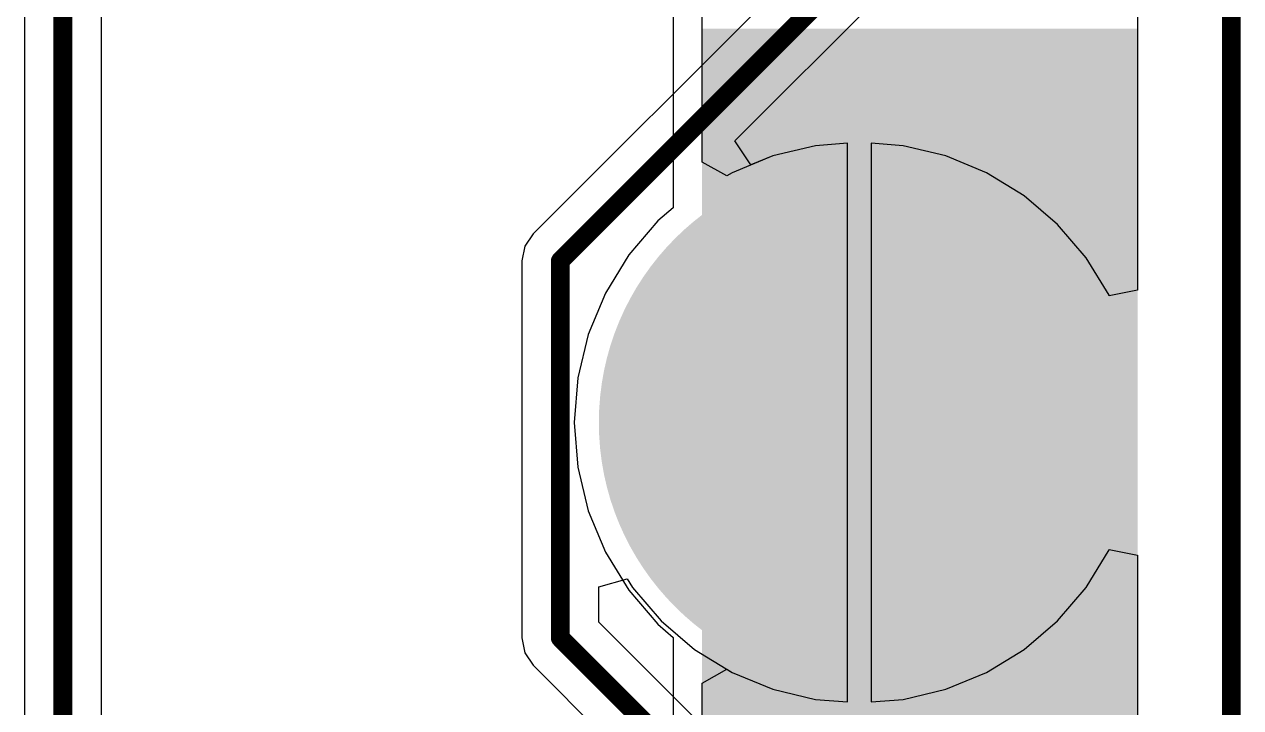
# Model space of a CAD drawing. Header units: inches. Extents: x -0.14 to 3.29, y -0.08 to 7.88.
# Drawn here: x 2.363 to 2.878, y 3.423 to 3.712 of the extents above; entities that cross this region are included whole.
import ezdxf

# ---------------------------------------------------------------- set-up
doc = ezdxf.new("R2010")
doc.units = ezdxf.units.IN
doc.header["$MEASUREMENT"] = 0
for name, color, linetype in [('Board outline', 6, 'Continuous'), ('Bottom Layer', 5, 'Continuous'), ('Bottom Solder', 6, 'Continuous'), ('Multi-Layer', 9, 'Continuous'), ('Pad Holes', 156, 'Continuous'), ('Top Layer', 1, 'Continuous'), ('Top Solder', 216, 'Continuous')]:
    doc.layers.add(name, color=color, linetype=linetype)

msp = doc.modelspace()

# ---------------------------------------------------------------- hatches: boundary and pattern name
at = {"layer": 'Bottom Layer'}
msp.add_hatch(color=5, dxfattribs=at).paths.add_polyline_path([(2.65003, 3.38), (2.83431, 3.38), (2.83431, 3.71), (2.65003, 3.71)])
h = msp.add_hatch(color=5, dxfattribs=at)
edge = h.paths.add_edge_path()
edge.add_arc((2.71654, 3.54331), 0.10827, 0, 360)
at = {"layer": 'Bottom Solder'}
h = msp.add_hatch(color=6, dxfattribs=at)
edge = h.paths.add_edge_path()
edge.add_arc((2.71654, 3.54331), 0.11024, 0, 360)
at = {"layer": 'Multi-Layer'}
h = msp.add_hatch(color=9, dxfattribs=at)
edge = h.paths.add_edge_path()
edge.add_arc((2.71654, 3.54331), 0.10827, 0, 360)
at = {"layer": 'Pad Holes'}
h = msp.add_hatch(color=7, dxfattribs=at)
edge = h.paths.add_edge_path()
edge.add_arc((2.71654, 3.54331), 0.0689, 0, 360)
at = {"layer": 'Top Layer'}
h = msp.add_hatch(color=1, dxfattribs=at)
edge = h.paths.add_edge_path()
edge.add_arc((2.71654, 3.54331), 0.10827, 0, 360)
at = {"layer": 'Top Solder'}
h = msp.add_hatch(color=216, dxfattribs=at)
edge = h.paths.add_edge_path()
edge.add_arc((2.71654, 3.54331), 0.11024, 0, 360)

# ---------------------------------------------------------------- linework, layer by layer
at = {"layer": 'Board outline'}
msp.add_lwpolyline([(2.87402, 2.12598, 0.00787, 0.00787, 0), (2.87402, 7.51969, 0.00787, 0.00787, 0)], format="xyseb", dxfattribs=at)
at = {"layer": 'Bottom Layer'}
for p, q in [((2.83431, 6.83368), (2.83431, 3.59939)), ((2.6378, 6.73228), (2.6378, 3.71)), ((2.65003, 3.71), (2.65003, 6.73228)), ((2.36314, 3.77207), (2.36314, 3.17966)), ((2.39576, 3.17966), (2.39576, 3.77207)), ((2.6378, 3.71), (2.6378, 3.65354)), ((2.65003, 3.65354), (2.65003, 3.71)), ((2.69798, 3.66048), (2.67988, 3.65614)), ((2.71154, 3.66155), (2.69798, 3.66048)), ((2.71154, 3.54331), (2.71154, 3.66155)), ((2.73509, 3.66048), (2.72154, 3.66155)), ((2.72154, 3.66155), (2.72154, 3.54331)), ((2.7532, 3.65614), (2.73509, 3.66048)), ((2.67988, 3.65614), (2.66268, 3.64901)), ((2.77039, 3.64901), (2.7532, 3.65614)), ((2.6378, 3.65354), (2.6378, 3.63422)), ((2.6605, 3.64768), (2.65003, 3.65354)), ((2.66268, 3.64901), (2.6605, 3.64768)), ((2.78627, 3.63928), (2.77039, 3.64901)), ((2.80042, 3.62719), (2.78627, 3.63928)), ((2.6378, 3.63422), (2.63123, 3.62861)), ((2.63123, 3.62861), (2.61894, 3.61422)), ((2.81251, 3.61304), (2.80042, 3.62719)), ((2.61894, 3.61422), (2.60905, 3.59808)), ((2.82224, 3.59717), (2.81251, 3.61304)), ((2.83431, 3.59939), (2.82231, 3.597)), ((2.60905, 3.59808), (2.6018, 3.58059)), ((2.82231, 3.597), (2.82224, 3.59717)), ((2.6018, 3.58059), (2.59738, 3.56218)), ((2.59738, 3.56218), (2.5959, 3.54331)), ((2.5959, 3.54331), (2.59738, 3.52444)), ((2.71154, 3.42507), (2.71154, 3.54331)), ((2.72154, 3.54331), (2.72154, 3.42507)), ((2.59738, 3.52444), (2.6018, 3.50603)), ((2.6018, 3.50603), (2.60905, 3.48854)), ((2.60905, 3.48854), (2.61894, 3.4724)), ((2.81251, 3.47358), (2.82224, 3.48945)), ((2.82224, 3.48945), (2.82231, 3.48961)), ((2.82231, 3.48961), (2.83431, 3.48723)), ((2.83431, 3.48723), (2.83431, 2.13822)), ((2.61894, 3.4724), (2.63123, 3.458)), ((2.80042, 3.45942), (2.81251, 3.47358)), ((2.63123, 3.458), (2.6378, 3.4524)), ((2.78627, 3.44733), (2.80042, 3.45942)), ((2.6378, 3.4524), (2.6378, 3.43308)), ((2.77039, 3.43761), (2.78627, 3.44733)), ((2.65003, 3.43308), (2.6605, 3.43894)), ((2.6605, 3.43894), (2.66268, 3.43761)), ((2.66268, 3.43761), (2.67988, 3.43048)), ((2.7532, 3.43048), (2.77039, 3.43761)), ((2.6378, 3.43308), (2.6378, 3.38)), ((2.65003, 3.38), (2.65003, 3.43308)), ((2.67988, 3.43048), (2.69798, 3.42614)), ((2.73509, 3.42614), (2.7532, 3.43048)), ((2.69798, 3.42614), (2.71154, 3.42507)), ((2.72154, 3.42507), (2.73509, 3.42614))]:
    msp.add_line(p, q, dxfattribs=at)
msp.add_lwpolyline([(2.37945, 3.15968, 0.008, 0.008, 0), (2.37945, 3.79205, 0.008, 0.008, 0)], format="xyseb", dxfattribs=at)
at = {"layer": 'Top Layer'}
for p, q in [((2.83431, 6.83368), (2.83431, 3.59939)), ((2.78184, 3.82661), (2.57846, 3.62323)), ((2.66387, 3.66249), (2.80969, 3.80832)), ((2.67066, 3.65232), (2.66387, 3.66249)), ((2.69798, 3.66048), (2.67988, 3.65614)), ((2.71154, 3.66155), (2.69798, 3.66048)), ((2.71154, 3.54331), (2.71154, 3.66155)), ((2.73509, 3.66048), (2.72154, 3.66155)), ((2.72154, 3.66155), (2.72154, 3.54331)), ((2.7532, 3.65614), (2.73509, 3.66048)), ((2.67988, 3.65614), (2.67066, 3.65232)), ((2.77039, 3.64901), (2.7532, 3.65614)), ((2.78627, 3.63928), (2.77039, 3.64901)), ((2.80042, 3.62719), (2.78627, 3.63928)), ((2.81251, 3.61304), (2.80042, 3.62719)), ((2.57846, 3.62323), (2.57493, 3.61794)), ((2.57493, 3.61794), (2.57369, 3.6117)), ((2.57369, 3.6117), (2.57369, 3.45216)), ((2.82224, 3.59717), (2.81251, 3.61304)), ((2.83431, 3.59939), (2.82231, 3.597)), ((2.82231, 3.597), (2.82224, 3.59717)), ((2.71154, 3.42507), (2.71154, 3.54331)), ((2.72154, 3.54331), (2.72154, 3.42507)), ((2.81251, 3.47358), (2.82224, 3.48945)), ((2.82224, 3.48945), (2.82231, 3.48961)), ((2.82231, 3.48961), (2.83431, 3.48723)), ((2.83431, 3.48723), (2.83431, 2.85544)), ((2.60631, 3.47386), (2.61831, 3.47724)), ((2.61831, 3.47724), (2.62056, 3.47358)), ((2.60631, 3.45892), (2.60631, 3.47386)), ((2.62056, 3.47358), (2.63265, 3.45942)), ((2.80042, 3.45942), (2.81251, 3.47358)), ((2.79369, 3.27154), (2.60631, 3.45892)), ((2.63265, 3.45942), (2.6468, 3.44733)), ((2.78627, 3.44733), (2.80042, 3.45942)), ((2.57369, 3.45216), (2.57493, 3.44591)), ((2.57493, 3.44591), (2.57846, 3.44062)), ((2.6468, 3.44733), (2.66268, 3.43761)), ((2.77039, 3.43761), (2.78627, 3.44733)), ((2.57846, 3.44062), (2.76584, 3.25324)), ((2.66268, 3.43761), (2.67988, 3.43048)), ((2.7532, 3.43048), (2.77039, 3.43761)), ((2.67988, 3.43048), (2.69798, 3.42614)), ((2.73509, 3.42614), (2.7532, 3.43048)), ((2.69798, 3.42614), (2.71154, 3.42507)), ((2.72154, 3.42507), (2.73509, 3.42614))]:
    msp.add_line(p, q, dxfattribs=at)
for points in [[(2.59, 3.6117, 0.008, 0.008, 0), (2.79816, 3.81985, 0.008, 0.008, 0)], [(2.59, 3.45216, 0.008, 0.008, 0), (2.59, 3.6117, 0.008, 0.008, 0)], [(2.59, 3.45216, 0.008, 0.008, 0), (2.78216, 3.26, 0.008, 0.008, 0)]]:
    msp.add_lwpolyline(points, format="xyseb", dxfattribs=at)
for points in [[(2.588, 3.6117, 0.004, 0.004, 1), (2.592, 3.6117, 0.004, 0.004, 1)], [(2.588, 3.6117, 0.004, 0.004, 1), (2.592, 3.6117, 0.004, 0.004, 1)], [(2.588, 3.45216, 0.004, 0.004, 1), (2.592, 3.45216, 0.004, 0.004, 1)], [(2.588, 3.45216, 0.004, 0.004, 1), (2.592, 3.45216, 0.004, 0.004, 1)]]:
    msp.add_lwpolyline(points, format="xyseb", close=True, dxfattribs=at)

doc.saveas('drawing.dxf')
